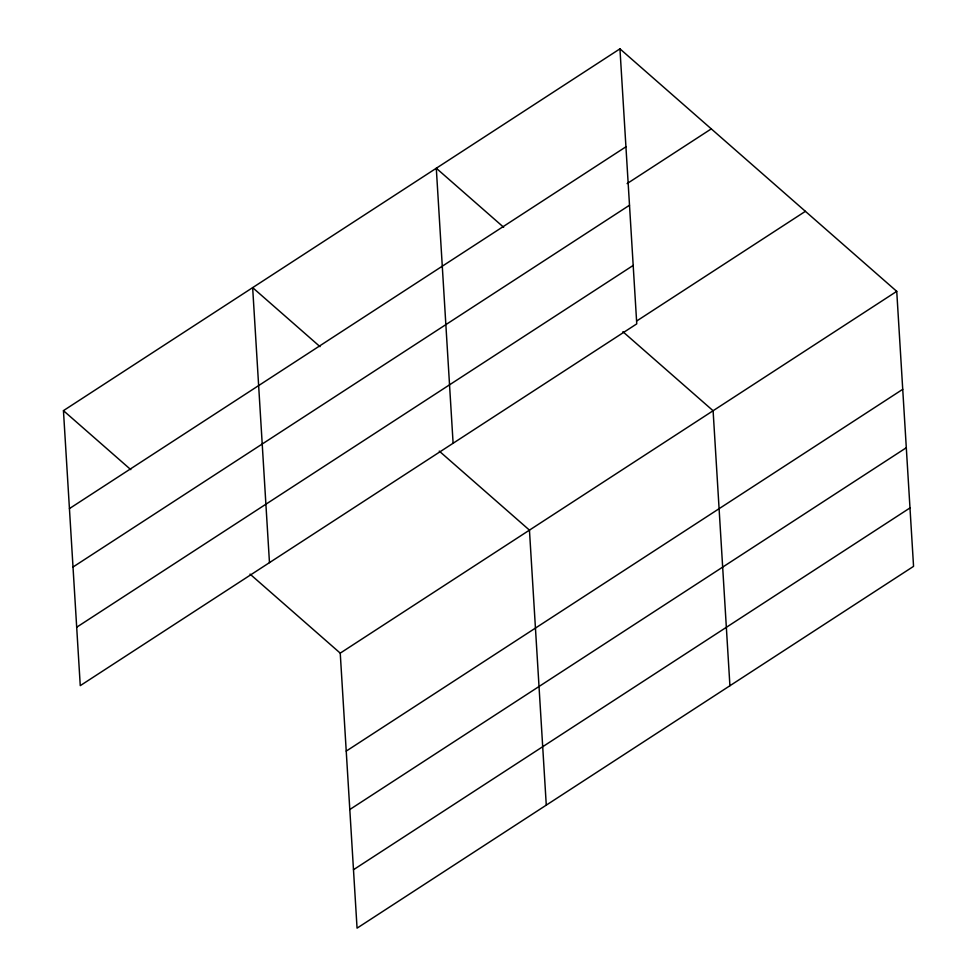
<?xml version="1.0" encoding="UTF-8"?>
<svg xmlns="http://www.w3.org/2000/svg" width="977" height="977" viewBox="0 0 977 977"><rect width="100%" height="100%" fill="white"/><g stroke="black" fill="none" stroke-linecap="round" stroke-linejoin="round"><path stroke-width="1.47" d="M619.943 48.85L636.76 323.863L80.261 685.646L63.444 410.645L619.943 48.85L896.739 291.354L913.556 566.355L357.057 928.15L340.24 653.137L250.039 574.11M69.428 508.602L625.927 146.806M627.112 183.591L711.28 128.879M73.006 567.026L629.506 205.231M76.682 627.222L633.181 265.439M637.053 320.761L805.402 211.325M340.24 653.137L896.739 291.354M346.237 751.093L902.736 389.31M349.803 809.518L906.302 447.735M353.491 869.725L909.99 507.93M503.656 227.262L436.292 168.239L453.108 443.253M622.899 331.716L713.1 410.743L729.917 685.756M320.016 346.652L252.652 287.629L269.469 562.642M439.247 451.105L529.449 530.132L546.277 805.146M63.444 410.645L130.808 469.656"/></g></svg>
